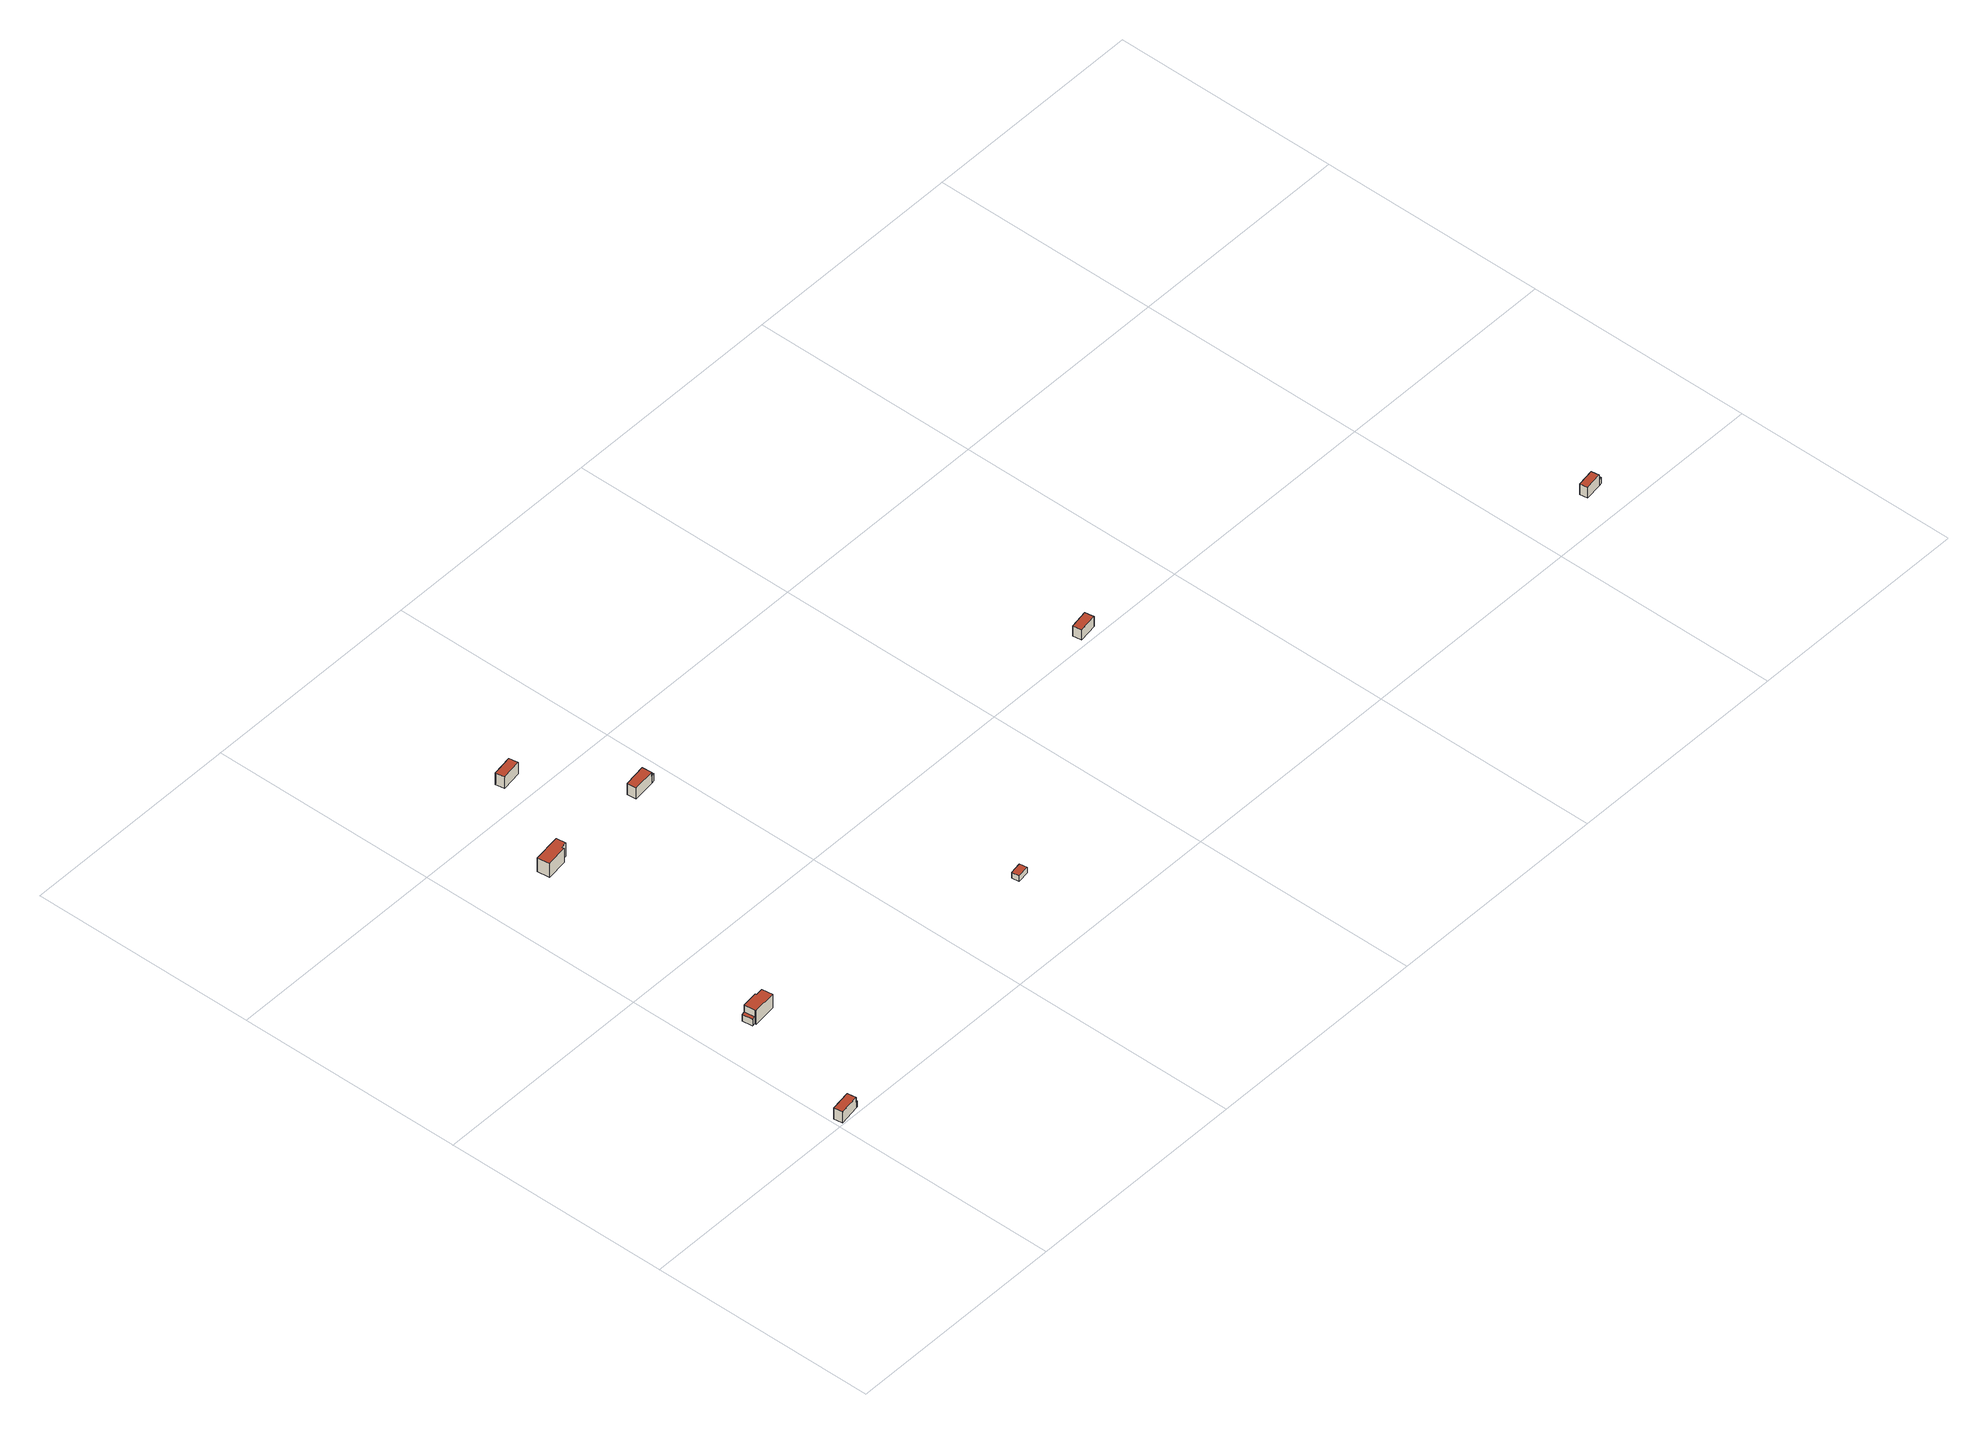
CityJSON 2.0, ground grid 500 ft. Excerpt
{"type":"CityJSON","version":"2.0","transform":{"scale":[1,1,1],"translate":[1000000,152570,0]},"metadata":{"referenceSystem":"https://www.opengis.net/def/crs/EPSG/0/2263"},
"CityObjects":{
"building1":{"type":"Building","attributes":{"name":"Bldg_2210004041","BIN":"3255057"},"geometry":[{"type":"MultiSurface","lod":"2","boundaries":[[[0,1,2,3]],[[4,5,6,7]],[[8,9,10,11,12,13]],[[5,0,3,6]],[[4,7,13,12]],[[5,4,12,11]],[[1,0,11,10]],[[2,1,10,9]],[[3,2,9,8]],[[7,6,8,13]]],"semantics":{"surfaces":[{"type":"RoofSurface","BIN":"3255057"},{"type":"GroundSurface"},{"type":"WallSurface"}],"values":[0,0,1,2,2,2,2,2,2,2]}}]},
"building2":{"type":"Building","attributes":{"name":"Bldg_2210016719","BIN":"3247250"},"geometry":[{"type":"MultiSurface","lod":"2","boundaries":[[[14,15,16,17]],[[18,19,20,21,22,23,24]],[[25,26,27,28,29,30,31,32,33]],[[17,20,19,14]],[[19,18,33,32]],[[15,14,32,31]],[[16,15,31,30]],[[17,16,30,29]],[[21,20,29,28]],[[22,21,28,27]],[[23,22,27,26]],[[24,23,26,25]],[[18,24,25,33]]],"semantics":{"surfaces":[{"type":"RoofSurface","BIN":"3247250"},{"type":"GroundSurface"},{"type":"WallSurface"}],"values":[0,0,1,2,2,2,2,2,2,2,2,2,2]}}]},
"building3":{"type":"Building","attributes":{"name":"Bldg_2210001896","BIN":"3205286"},"geometry":[{"type":"MultiSurface","lod":"2","boundaries":[[[34,35,36,37,38,39]],[[40,41,42,43,44,45]],[[38,37,45,44]],[[39,38,44,43]],[[34,39,43,42]],[[35,34,42,41]],[[36,35,41,40]],[[37,36,40,45]]],"semantics":{"surfaces":[{"type":"RoofSurface","BIN":"3205286"},{"type":"GroundSurface"},{"type":"WallSurface"}],"values":[0,1,2,2,2,2,2,2]}}]},
"building4":{"type":"Building","attributes":{"name":"Bldg_2210005504","BIN":"3205360"},"geometry":[{"type":"MultiSurface","lod":"2","boundaries":[[[46,47,48,49]],[[50,51,52,53]],[[46,49,53,52]],[[47,46,52,51]],[[48,47,51,50]],[[49,48,50,53]]],"semantics":{"surfaces":[{"type":"RoofSurface","BIN":"3205360"},{"type":"GroundSurface"},{"type":"WallSurface"}],"values":[0,1,2,2,2,2]}}]},
"building5":{"type":"Building","attributes":{"name":"Bldg_2210000852","BIN":"3205334"},"geometry":[{"type":"MultiSurface","lod":"2","boundaries":[[[54,55,56,57]],[[58,59,60,61]],[[62,63,64,65,66,67]],[[59,54,57,60]],[[56,55,67,66]],[[57,56,66,65]],[[61,60,65,64]],[[58,61,64,63]],[[59,58,63,62]],[[55,54,62,67]]],"semantics":{"surfaces":[{"type":"RoofSurface","BIN":"3205334"},{"type":"GroundSurface"},{"type":"WallSurface"}],"values":[0,0,1,2,2,2,2,2,2,2]}}]},
"building6":{"type":"Building","attributes":{"name":"Bldg_2511011650","BIN":"3378026"},"geometry":[{"type":"MultiSurface","lod":"2","boundaries":[[[68,69,70,71]],[[72,73,74,75]],[[68,71,75,74]],[[69,68,74,73]],[[70,69,73,72]],[[71,70,72,75]]],"semantics":{"surfaces":[{"type":"RoofSurface","BIN":"3378026"},{"type":"GroundSurface"},{"type":"WallSurface"}],"values":[0,1,2,2,2,2]}}]},
"building7":{"type":"Building","attributes":{"name":"Bldg_2210015050","BIN":"3321824"},"geometry":[{"type":"MultiSurface","lod":"2","boundaries":[[[76,77,78,79]],[[80,81,82,83]],[[76,79,83,82]],[[77,76,82,81]],[[78,77,81,80]],[[79,78,80,83]]],"semantics":{"surfaces":[{"type":"RoofSurface","BIN":"3321824"},{"type":"GroundSurface"},{"type":"WallSurface"}],"values":[0,1,2,2,2,2]}}]},
"building8":{"type":"Building","attributes":{"name":"Bldg_2210007745","BIN":"3247815"},"geometry":[{"type":"MultiSurface","lod":"2","boundaries":[[[84,85,86,87]],[[88,89,90,91]],[[92,93,94,95,96,97]],[[89,84,87,90]],[[88,91,97,96]],[[89,88,96,95]],[[85,84,95,94]],[[86,85,94,93]],[[87,86,93,92]],[[91,90,92,97]]],"semantics":{"surfaces":[{"type":"RoofSurface","BIN":"3247815"},{"type":"GroundSurface"},{"type":"WallSurface"}],"values":[0,0,1,2,2,2,2,2,2,2]}}]}
},
"vertices":[
[54,29,34],[9,22,34],[12,3,34],[57,10,34],[58,29,22],[54,29,22],[57,10,22],[61,10,22],[57,10,7],[12,3,7],[9,22,7],[54,29,7],[58,29,7],[61,10,7],
[99,317,26],[92,316,26],[94,293,26],[102,294,26],[134,321,44],[99,317,44],[102,294,44],[102,291,44],[154,297,44],[151,320,44],[134,318,44],[134,318,9],[151,320,9],[154,297,9],[102,291,9],[102,294,9],[94,293,9],[92,316,9],[99,317,9],[134,321,9],
[203,864,45],[142,856,45],[146,829,45],[193,835,45],[192,841,45],[206,843,45],[146,829,10],[142,856,10],[203,864,10],[206,843,10],[192,841,10],[193,835,10],
[310,1072,39],[265,1065,39],[268,1045,39],[313,1052,39],[268,1045,10],[265,1065,10],[310,1072,10],[313,1052,10],
[454,875,36],[405,868,36],[407,848,36],[456,854,36],[460,876,27],[454,875,27],[456,854,27],[463,855,27],[454,875,8],[460,876,8],[463,855,8],[456,854,8],[407,848,8],[405,868,8],
[730,183,21],[727,200,21],[701,196,21],[703,179,21],[701,196,7],[727,200,7],[730,183,7],[703,179,7],
[1297,540,31],[1256,533,31],[1259,514,31],[1300,520,31],[1259,514,6],[1256,533,6],[1297,540,6],[1300,520,6],
[2183,88,33],[2145,82,33],[2148,65,33],[2186,71,33],[2190,89,21],[2183,88,21],[2186,71,21],[2193,72,21],[2186,71,6],[2148,65,6],[2145,82,6],[2183,88,6],[2190,89,6],[2193,72,6]
]}
